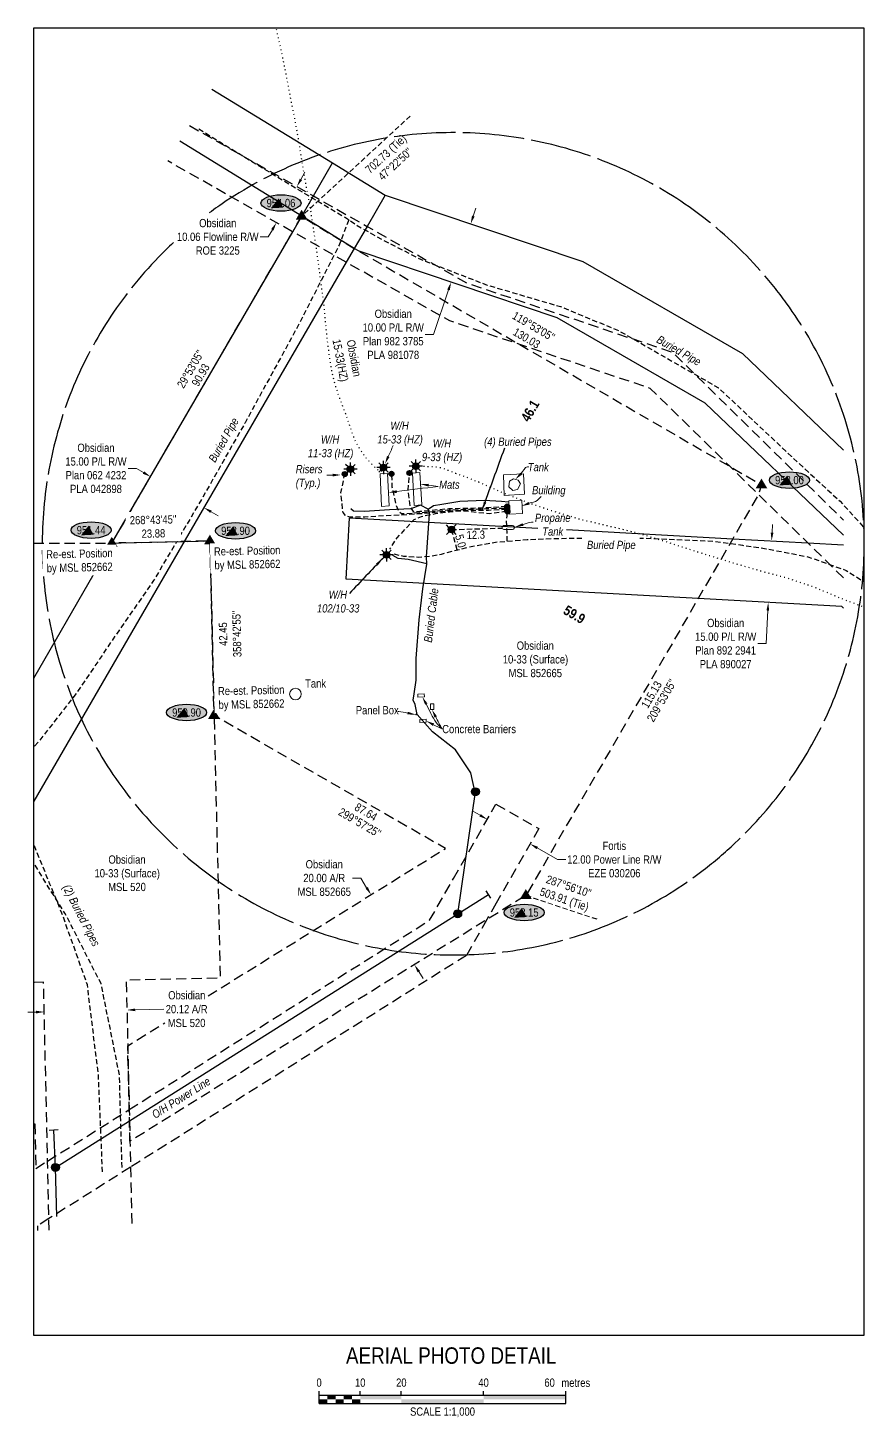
# Model space of a CAD drawing. Extents: x 605913 to 608337, y 5892047 to 5896223.
# Drawn here: x 607320 to 608337, y 5892054 to 5893743 of the extents above; entities that cross this region are included whole.
import ezdxf
from ezdxf.enums import TextEntityAlignment as Align

# ---------------------------------------------------------------- set-up
doc = ezdxf.new("R2010")
doc.units = 0
doc.header["$LTSCALE"] = 5
doc.header["$PDSIZE"] = 5
for name, pattern in [('foc-ACCESSROAD', [3.75, 2.5, -1.25]), ('foc-BUFFER', [16.75, 15, -1.75]), ('foc-DOT', [1, 0.2, -0.8]), ('foc-FLOWLINE', [3.75, 2.5, -1.25]), ('foc-TIELINE', [1.875, 1.25, -0.625]), ('POWERLINE5', [7.8, 2.4, -0.6, 0.6, -0.6, 0.6, -0.6, 2.4]), ('UG_PIPE', [1.875, 1.25, -0.625])]:
    doc.linetypes.add(name, pattern=pattern)
doc.layers.get('Defpoints').update_dxf_attribs({"color": 9})
for name, color, linetype in [('ABADATA-DRILL', 8, 'foc-DOT'), ('ABADATA-DRILL-T', 8, 'Continuous'), ('AS-CABLE', 224, 'foc-CABLE'), ('AS-PHOTO', 7, 'Continuous'), ('AS-PIPE-UG', 44, 'UG_PIPE'), ('AS-PIPE-UG-T', 44, 'Continuous'), ('AS-POWER', 104, 'foc-POWER'), ('AS-POWER-EXISTING', 72, 'POWERLINE5'), ('AS-SYMBOL', 7, 'Continuous'), ('AUX-BUFFER', 7, 'foc-BUFFER'), ('C-AR', 13, 'foc-ACCESSROAD'), ('C-RW', 13, 'Continuous'), ('C-WS', 13, 'foc-ACCESSROAD'), ('C-WS-S', 13, 'Continuous'), ('F-EZE', 190, 'foc-FLOWLINE'), ('L-BD', 7, 'Continuous'), ('L-MON', 1, 'Continuous'), ('L-TIE', 7, 'foc-TIELINE'), ('P-ELEVATION', 7, 'Continuous'), ('T-TIE', 201, 'foc-TIELINE')]:
    doc.layers.add(name, color=color, linetype=linetype)
for name, color, linetype, lineweight in [('AS-GENERAL', 48, 'Continuous', 18), ('C-AR-T', 13, 'Continuous', 9), ('C-RW-T', 13, 'Continuous', 9), ('F-EZE-T', 190, 'Continuous', 9), ('T-TEXT', 48, 'Continuous', 18)]:
    doc.layers.add(name, color=color, linetype=linetype, lineweight=lineweight)
doc.styles.add('80', font='ARIALN.TTF', dxfattribs={"height": 10})
doc.styles.add('80CG', font='ARIALN.TTF', dxfattribs={"height": 10})
doc.styles.add('80L', font='ARIALN.TTF', dxfattribs={"height": 10})
doc.styles.add('80LS', font='ARIALNI.TTF', dxfattribs={"height": 10})
doc.styles.add('BOLD', font='ARIALNB.TTF')
doc.styles.add('foc-LtypeFont', font='ARIALN.TTF', dxfattribs={"height": 7.35})
doc.linetypes.add('foc-CABLE', pattern='A,2,-1,["C",foc-LtypeFont,S=0.2,R=0,X=-0.625,Y=-0.75],-1.24,8', length=12.24)
doc.linetypes.add('foc-POWER', pattern='A,6,-1,["P",foc-LtypeFont,S=0.2,R=0,X=-0.625,Y=-0.75],-1.24,4', length=12.24)
doc.dimstyles.new('Compass 5 000', dxfattribs={"dimscale": 5, "dimtxt": 9, "dimasz": 2, "dimexe": 0.2, "dimexo": 0.0625, "dimgap": 0.5, "dimtad": 0, "dimtih": 1, "dimtoh": 1, "dimzin": 0, "dimdsep": 46, "dimtxsty": '80CG', "dimcen": 0.1, "dimse1": 1, "dimse2": 1, "dimclrd": 256, "dimclrt": 256, "dimaunit": 1, "dimadec": 4, "dimazin": 0, "dimtfac": 0.06, "dimtofl": 0, "dimtmove": 0, "dimatfit": 1, "dimfxl": 0.2, "dimtolj": 1, "dimtzin": 0, "dimlwd": -1, "dimarcsym": 0})
picture_1 = doc.add_image_def('image1.jpg', size_in_pixel=(9170, 8605))

# ---------------------------------------------------------------- blocks, each defined once
blk = doc.blocks.new('*U36')
at = {"color": 0}
for p, q in [((-150, 0), (-150, 15)), ((-150, 10), (150.2, 10)), ((-150, 0), (150.2, 0)), ((-100, 10), (-100, 15)), ((-50, 10), (-50, 15)), ((50, 10), (50, 15)), ((150.2, 0), (150.2, 15))]:
    blk.add_line(p, q, dxfattribs=at)
for points in [[(-150, 5), (-140, 5), (-150, 0), (-140, 0)], [(-140, 10), (-130, 10), (-140, 5), (-130, 5)], [(-130, 5), (-120, 5), (-130, 0), (-120, 0)], [(-120, 10), (-110, 10), (-120, 5), (-110, 5)], [(-110, 5), (-100, 5), (-110, 0), (-100, 0)], [(-100, 10), (-50, 10), (-100, 5), (-50, 5)], [(-50, 5), (50, 5), (-50, 0), (50, 0)], [(50, 10), (150.2, 10), (50, 5), (150.2, 5)]]:
    blk.add_solid(points, dxfattribs=at)
at = {"color": 0, "style": '80'}
blk.add_text('metres', height=10, dxfattribs=at).set_placement((162.2, 20), align=Align.CENTER)
at = {"color": 0, "char_height": 10, "style": '80'}
for s, insert, attachment_point in [('0', (-150, 30.2), 2), ('10', (-100, 30.2), 2), ('20', (-50, 30.2), 2), ('40', (50, 30.2), 2), ('60', (136.7, 30.2), 3), ('SCALE 1:1,000', (0.1, -5), 2)]:
    blk.add_mtext(s, dxfattribs=dict(at, insert=insert, attachment_point=attachment_point))
blk = doc.blocks.new('*D84')
at = {"layer": 'C-AR-T', "color": 255, "transparency": 16777216}
for p, q in [((607652.1, 5893558.7), (607657, 5893567.4)), ((607617.4, 5893497.6), (607612.5, 5893488.9)), ((607612.5, 5893488.9), (607602.5, 5893488.9))]:
    blk.add_line(p, q, dxfattribs=at)
for points in [[(607650.7, 5893559.5), (607653.6, 5893557.9), (607647.2, 5893550)], [(607616, 5893498.4), (607618.9, 5893496.7), (607622.3, 5893506.2)]]:
    blk.add_solid(points, dxfattribs=at)
at = {"layer": 'Defpoints', "color": 0, "transparency": 16777216}
for p in [(607605.6, 5893573.6), (607580.8, 5893529.8), (607622.3, 5893506.2)]:
    blk.add_point(p, dxfattribs=at)
at = {"layer": 'C-AR-T', "color": 255, "transparency": 16777216, "insert": (607551, 5893488.9), "char_height": 10, "attachment_point": 5, "style": '80CG'}
blk.add_mtext('\\A1;Obsidian\\P10.06 Flowline R/W\\PROE 3225', dxfattribs=at)
blk = doc.blocks.new('*D85')
at = {"layer": 'C-RW-T', "color": 255, "transparency": 16777216}
for p, q in [((607452, 5893207.4), (607442, 5893207.4)), ((607460.7, 5893202.3), (607452, 5893207.4)), ((607542.8, 5893154.7), (607551.5, 5893149.6))]:
    blk.add_line(p, q, dxfattribs=at)
for points in [[(607461.5, 5893203.8), (607459.8, 5893200.9), (607469.3, 5893197.3)], [(607543.7, 5893156.1), (607542, 5893153.2), (607534.2, 5893159.7)]]:
    blk.add_solid(points, dxfattribs=at)
at = {"layer": 'Defpoints', "color": 0, "transparency": 16777216}
for p in [(607464.4, 5893188.8), (607469.3, 5893197.3), (607529.2, 5893151.1)]:
    blk.add_point(p, dxfattribs=at)
at = {"layer": 'C-RW-T', "color": 255, "transparency": 16777216, "insert": (607402.9, 5893207.4), "char_height": 10, "attachment_point": 5, "style": '80CG'}
blk.add_mtext('\\A1;Obsidian\\P15.00 P/L R/W\\PPlan 062 4232\\PPLA 042898', dxfattribs=at)
blk = doc.blocks.new('*D86')
at = {"layer": 'C-RW-T', "color": 255, "transparency": 16777216}
for p, q in [((607861.8, 5893514.2), (607865, 5893523.7)), ((607831.6, 5893424.4), (607813.4, 5893370.3)), ((607813.4, 5893370.3), (607803.4, 5893370.3))]:
    blk.add_line(p, q, dxfattribs=at)
for points in [[(607860.2, 5893514.7), (607863.4, 5893513.7), (607858.6, 5893504.7)], [(607830.1, 5893424.9), (607833.2, 5893423.9), (607834.8, 5893433.9)]]:
    blk.add_solid(points, dxfattribs=at)
at = {"layer": 'Defpoints', "color": 0, "transparency": 16777216}
for p in [(607858.6, 5893504.7), (607894.7, 5893492.6), (607870.9, 5893421.8)]:
    blk.add_point(p, dxfattribs=at)
at = {"layer": 'C-RW-T', "color": 255, "transparency": 16777216, "insert": (607764.4, 5893370.3), "char_height": 10, "attachment_point": 5, "style": '80CG'}
blk.add_mtext('\\A1;Obsidian\\P10.00 P/L R/W\\PPlan 982 3785\\PPLA 981078', dxfattribs=at)
blk = doc.blocks.new('*D87')
at = {"layer": 'C-RW-T', "color": 255, "transparency": 16777216}
for p, q in [((608225.1, 5893129.3), (608225.7, 5893139.3)), ((608220, 5893034.6), (608217.8, 5892994.4)), ((608217.8, 5892994.4), (608207.8, 5892994.4))]:
    blk.add_line(p, q, dxfattribs=at)
for points in [[(608223.5, 5893129.4), (608226.8, 5893129.2), (608224.6, 5893119.3)], [(608218.3, 5893034.7), (608221.6, 5893034.5), (608220.5, 5893044.6)]]:
    blk.add_solid(points, dxfattribs=at)
at = {"layer": 'Defpoints', "color": 0, "transparency": 16777216}
for p in [(608210, 5893120.1), (608205.9, 5893045.4), (608220.5, 5893044.6)]:
    blk.add_point(p, dxfattribs=at)
at = {"layer": 'C-RW-T', "color": 255, "transparency": 16777216, "insert": (608168.7, 5892994.4), "char_height": 10, "attachment_point": 5, "style": '80CG'}
blk.add_mtext('\\A1;Obsidian\\P15.00 P/L R/W\\PPlan 892 2941\\PPLA 890027', dxfattribs=at)
blk = doc.blocks.new('*D88')
at = {"layer": 'Defpoints', "color": 0, "transparency": 16777216}
for p in [(607878.8, 5892780.7), (607865.4, 5892757.4), (607917.5, 5892727.6)]:
    blk.add_point(p, dxfattribs=at)
at = {"layer": 'F-EZE-T', "color": 255, "transparency": 16777216}
for p, q in [((607870.1, 5892785.7), (607861.4, 5892790.6)), ((607939.6, 5892746), (607964.2, 5892731.9)), ((607964.2, 5892731.9), (607974.2, 5892731.9))]:
    blk.add_line(p, q, dxfattribs=at)
for points in [[(607870.9, 5892787.1), (607869.2, 5892784.2), (607878.8, 5892780.7)], [(607940.4, 5892747.4), (607938.7, 5892744.5), (607930.9, 5892750.9)]]:
    blk.add_solid(points, dxfattribs=at)
at = {"layer": 'F-EZE-T', "color": 255, "transparency": 16777216, "insert": (608033.3, 5892731.9), "char_height": 10, "attachment_point": 5, "style": '80CG'}
blk.add_mtext('\\A1;Fortis\\P12.00 Power Line R/W\\PEZE 030206', dxfattribs=at)
blk = doc.blocks.new('RISER')
h = blk.add_hatch(color=255)
h.dxf.hatch_style = 1
edge = h.paths.add_edge_path()
edge.add_arc((0, 0), 0.7, 0, 360)
blk.add_hatch(color=48).paths.add_polyline_path([(0.58, -0.15), (-0.58, -0.15, 0.774597)])
at = {"color": 48}
blk.add_line((-0.58, -0.15), (0.58, -0.15), dxfattribs=at)
blk.add_circle((0, 0), 0.6, dxfattribs=at)
blk = doc.blocks.new('*U66')
at = {"color": 72}
blk.add_line((1.1, 0.05), (-1.1, -0.05), dxfattribs=at)
at = {"layer": 'AS-SYMBOL', "color": 72, "flags": 128}
blk.add_lwpolyline([(0.42, -9.04), (0, 0)], dxfattribs=at)
blk = doc.blocks.new('*U65')
at = {"color": 72}
blk.add_line((0.58, -0.93), (-0.58, 0.93), dxfattribs=at)
at = {"layer": 'AS-SYMBOL', "color": 72, "flags": 128}
blk.add_lwpolyline([(-7.47, -4.67), (0, 0)], dxfattribs=at)
blk = doc.blocks.new('POWERPOLE')
h = blk.add_hatch(color=255)
edge = h.paths.add_edge_path()
edge.add_arc((0, 0), 0.96, 0, 360)
at = {"linetype": 'Continuous'}
for p, q in [((0.68, -0.68), (-0.68, 0.68)), ((-0.68, -0.68), (0.68, 0.68))]:
    blk.add_line(p, q, dxfattribs=at)
blk.add_circle((0, 0), 0.96, dxfattribs=at)
blk = doc.blocks.new('GAS')
h = blk.add_hatch(color=255)
h.dxf.hatch_style = 1
edge = h.paths.add_edge_path()
edge.add_arc((0, 0), 0.9, 0, 360)
for p, q in [((-0.81, 0), (-1.62, 0)), ((-0.57, 0.57), (-1.14, 1.14)), ((0, 0.81), (0, 1.62)), ((0.57, 0.57), (1.14, 1.14)), ((1.62, 0), (0.81, 0)), ((-0.57, -0.57), (-1.14, -1.14)), ((0, -0.81), (0, -1.62)), ((1.14, -1.14), (0.57, -0.57))]:
    blk.add_line(p, q)
blk.add_circle((0, 0), 0.8)
blk = doc.blocks.new('TRIA')
blk.add_hatch(color=255).paths.add_polyline_path([(-0.04, 1.52), (-1.47, -0.87), (1.39, -0.87)])
blk = doc.blocks.new('TRIAA')
blk.add_blockref('TRIA', (0, 0))
blk = doc.blocks.new('TRIB')
at = {"color": 1}
blk.add_lwpolyline([(-1.12, -0.67), (-0.04, 1.13), (1.04, -0.67)], close=True, dxfattribs=at)
blk = doc.blocks.new('TRIBB')
blk.add_blockref('TRIB', (0, 0))
blk = doc.blocks.new('TRICC')
for name in ['TRIAA', 'TRIBB']:
    blk.add_blockref(name, (0, 0))
blk = doc.blocks.new('plspike')
blk.add_blockref('TRICC', (0, 0))
blk = doc.blocks.new('STRIA')
blk.add_hatch(color=255).paths.add_polyline_path([(-0.04, 1.52), (-1.47, -0.87), (1.39, -0.87)])
blk = doc.blocks.new('STRIAA')
blk.add_blockref('STRIA', (0, 0))
blk = doc.blocks.new('STRIB')
at = {"color": 1}
blk.add_solid([(-1.12, -0.67), (-0.04, 1.13), (1.04, -0.67)], dxfattribs=at)
blk = doc.blocks.new('STRIBB')
blk.add_blockref('STRIB', (0, 0))
blk = doc.blocks.new('STRICC')
for name in ['STRIAA', 'STRIBB']:
    blk.add_blockref(name, (0, 0))
blk = doc.blocks.new('fdspike')
blk.add_blockref('STRICC', (0, 0))
blk = doc.blocks.new('we')
at = {"layer": 'P-ELEVATION'}
h = blk.add_hatch(color=111, dxfattribs=at)
h.dxf.hatch_style = 1
edge = h.paths.add_edge_path()
edge.add_ellipse((0, 0), major_axis=(-24.4, 0), ratio=0.410256, start_angle=0, end_angle=360)
at = {"layer": 'P-ELEVATION', "color": 7, "flags": 128}
blk.add_lwpolyline([(0, 0, 12.5, 0, 0), (-12.4, -6.4, 0, 0, 0)], format="xyseb", dxfattribs=at)
at = {"layer": 'P-ELEVATION', "color": 7}
blk.add_ellipse((0, 0), major_axis=(-24.4, 0), ratio=0.410256, dxfattribs=at)
at = {"layer": 'P-ELEVATION', "style": '80'}
blk.add_attdef('ELEVATION', text='', height=10, dxfattribs=at).set_placement((0, 0), align=Align.MIDDLE_CENTER)
blk = doc.blocks.new('*D90')
at = {"layer": 'C-AR-T', "color": 255, "transparency": 16777216}
for p, q in [((607724.9, 5892709.4), (607714.9, 5892709.4)), ((607732.1, 5892697.6), (607724.9, 5892709.4)), ((607795.5, 5892595.6), (607800.7, 5892587.2))]:
    blk.add_line(p, q, dxfattribs=at)
for points in [[(607733.6, 5892698.5), (607730.7, 5892696.8), (607737.4, 5892689.1)], [(607796.9, 5892596.5), (607794, 5892594.8), (607790.2, 5892604.1)]]:
    blk.add_solid(points, dxfattribs=at)
at = {"layer": 'Defpoints', "color": 0, "transparency": 16777216}
for p in [(607737.4, 5892689.1), (607742.8, 5892692.5), (607795.6, 5892607.5)]:
    blk.add_point(p, dxfattribs=at)
at = {"layer": 'C-AR-T', "color": 255, "transparency": 16777216, "insert": (607680.5, 5892709.4), "char_height": 10, "attachment_point": 5, "style": '80CG'}
blk.add_mtext('\\A1;Obsidian\\P20.00 A/R\\PMSL 852665', dxfattribs=at)
blk = doc.blocks.new('WC')
at = {"layer": 'L-MON'}
h = blk.add_hatch(color=255, dxfattribs=at)
h.dxf.hatch_style = 1
edge = h.paths.add_edge_path()
edge.add_arc((0, 0), 0.9, 0, 360)
at = {"layer": 'L-MON', "color": 240, "flags": 128}
for points in [[(-0.62, 0.5), (-1.23, 1.12)], [(0.52, 0.61), (1.13, 1.21)], [(-1.18, -1.18), (-0.56, -0.57)], [(1.16, -1.18), (0.56, -0.57)]]:
    blk.add_lwpolyline(points, dxfattribs=at)
at = {"layer": 'L-MON', "color": 240}
for radius in [0.8, 0.373]:
    blk.add_circle((0, 0), radius, dxfattribs=at)

msp = doc.modelspace()

# ---------------------------------------------------------------- linework, layer by layer
at = {"layer": 'ABADATA-DRILL', "color": 255, "flags": 128}
for points in [[(607753.345, 5893208.201), (607753.345, 5893208.201), (607752.824, 5893206.889), (607752.449, 5893205.78), (607752.113, 5893205.122), (607751.87, 5893204.817), (607750.933, 5893204.196), (607749.539, 5893203.914), (607747.729, 5893204.374), (607745.647, 5893205.778), (607743.198, 5893207.924), (607740.289, 5893210.559), (607737.016, 5893213.787), (607733.527, 5893217.71), (607729.72, 5893222.476), (607725.743, 5893228.088), (607721.696, 5893234.599), (607717.982, 5893241.868), (607714.91, 5893249.551), (607712.336, 5893257.296), (607709.657, 5893265.288), (607706.568, 5893273.671), (607703.269, 5893282.549), (607699.655, 5893292.071), (607696.08, 5893302.093), (607692.893, 5893312.625), (607690.193, 5893323.767), (607688.187, 5893335.225), (607686.474, 5893346.939), (607684.898, 5893359.257), (607683.41, 5893372.127), (607682.213, 5893385.354), (607680.959, 5893398.929), (607679.407, 5893412.448), (607677.603, 5893426.011), (607673.882, 5893453.735), (607671.962, 5893467.995), (607669.942, 5893482.303), (607665.702, 5893510.816), (607663.661, 5893523.823), (607658.766, 5893550.371), (607653.898, 5893577.918), (607649.521, 5893605.878), (607644.671, 5893632.676), (607639.378, 5893659.114), (607634.498, 5893684.961), (607629.434, 5893710.154), (607623.82, 5893735.285), (607622.084, 5893743.029)], [(607791.321, 5893209.852), (607791.321, 5893209.852), (607792.264, 5893210.173), (607793.011, 5893210.34), (607793.66, 5893210.355), (607794.11, 5893210.365), (607795.96, 5893210.406), (607798.511, 5893210.363), (607802.118, 5893210.094), (607806.627, 5893209.744), (607811.682, 5893209.607), (607817.088, 5893209.379), (607822.612, 5893208.352), (607828.308, 5893206.379), (607834.315, 5893203.913), (607840.168, 5893201.593), (607846.119, 5893199.375), (607852.974, 5893196.978), (607868.215, 5893190.868), (607893.927, 5893179.44), (607923.952, 5893167.509), (607958.123, 5893155.771), (607993.418, 5893145.208), (608025.645, 5893137.677), (608058.63, 5893129.763), (608094.784, 5893118.819), (608132.062, 5893106.8), (608169.635, 5893095.038), (608207.293, 5893083.927), (608242.26, 5893074.608), (608275.161, 5893063.741), (608309.545, 5893049.207), (608336.735, 5893039.03)]]:
    msp.add_lwpolyline(points, dxfattribs=at)
at = {"layer": 'AS-CABLE', "flags": 128}
for points in [[(607791.176, 5892920.537), (607788.711, 5892925.697), (607789.691, 5892933.447), (607792.436, 5892949.812), (607792.336, 5892976.337), (607795.896, 5893023.152), (607800.576, 5893061.167), (607805.191, 5893091.127), (607804.881, 5893099.867), (607808.386, 5893152.352), (607806.966, 5893157.717), (607797.741, 5893162.592), (607785.946, 5893158.292), (607759.926, 5893156.877), (607729.521, 5893155.092), (607716.116, 5893155.402), (607712.736, 5893158.142)], [(607807.096, 5893157.852), (607813.296, 5893162.167), (607823.531, 5893164.017), (607845.546, 5893167.517), (607875.171, 5893168.837), (607895.891, 5893167.507), (607904.446, 5893166.862)], [(607805.236, 5893091.372), (607782.466, 5893096.647), (607770.291, 5893097.672), (607763.911, 5893101.507)], [(607793.476, 5892908.377), (607791.176, 5892920.537)], [(607863.676, 5892815.167), (607858.681, 5892837.442), (607840.256, 5892865.452), (607812.326, 5892887.127), (607793.476, 5892908.377)]]:
    msp.add_lwpolyline(points, dxfattribs=at)
at = {"layer": 'AS-GENERAL', "color": 255, "flags": 128}
for points in [[(607759.516, 5893161.692), (607750.301, 5893161.252), (607748.491, 5893200.827), (607757.511, 5893201.362)], [(607787.881, 5893201.742), (607796.796, 5893202.362), (607799.056, 5893162.972), (607789.936, 5893162.367)], [(607898.403, 5893199.626), (607922.947, 5893200.595), (607924.213, 5893176.002), (607899.427, 5893174.474)], [(607905.896, 5893192.037), (607904.906, 5893185.177), (607909.936, 5893180.667), (607915.736, 5893181.597), (607919.001, 5893188.817), (607916.376, 5893193.287), (607910.551, 5893194.822)], [(607905.036, 5893167.967), (607905.886, 5893151.707), (607921.566, 5893152.507), (607920.701, 5893168.937)]]:
    msp.add_lwpolyline(points, close=True, dxfattribs=at)
msp.add_lwpolyline([(607909.495, 5893138.044, -1.01432904), (607909.478, 5893133.252), (607898.937, 5893133.171, -0.95907293), (607899.245, 5893137.95)], format="xyb", close=True, dxfattribs=at)
at = {"layer": 'AS-GENERAL', "color": 255}
for points in [[(607794.292, 5892932.835), (607802.027, 5892933.372), (607802.321, 5892929.843), (607794.456, 5892929.175)], [(607809.556, 5892921.325), (607813.713, 5892921.325), (607813.713, 5892914.242), (607809.556, 5892914.242)], [(607791.775, 5892908.547), (607792.608, 5892908.547), (607792.608, 5892907.906), (607791.775, 5892907.906)], [(607796.912, 5892902.049), (607804.329, 5892902.435), (607804.629, 5892898.878), (607796.967, 5892898.479)]]:
    msp.add_lwpolyline(points, close=True, dxfattribs=at)
msp.add_circle((607645.483, 5892933.139), 7.035, dxfattribs=at)
for points, start_tangent, end_tangent in [([(607919.899, 5893201.072), (607927.862, 5893209.163), (607929.11, 5893209.039)], (0.70143277, 0.71273562), (0.99504232, -0.0994524)), ([(607922.259, 5893139.134), (607932.368, 5893142.117), (607934.431, 5893142.117)], (0.95911588, 0.28301365), (1, 0)), ([(607804.579, 5892920.841), (607816.787, 5892898.297), (607823.769, 5892890.603)], (0.47618192, -0.87934679), (0.67201559, -0.740537)), ([(607781.935, 5892909.9), (607771.101, 5892911.836), (607770.143, 5892911.836)], (-0.98442012, 0.17583236), (-1, 0)), ([(607816.046, 5892905.383), (607823.769, 5892890.603)], (0.46315042, -0.88627969), (0.46315042, -0.88627969)), ([(607813.426, 5892895.834), (607823.769, 5892890.603)], (0.89238342, -0.45127799), (0.89238342, -0.45127799))]:
    msp.add_spline(points, degree=3, dxfattribs=dict(at, start_tangent=start_tangent, end_tangent=end_tangent))
for points in [[(607921.086, 5893199.903), (607912.887, 5893193.947), (607918.711, 5893202.24)], [(607922.73, 5893137.536), (607912.671, 5893136.305), (607921.787, 5893140.732)], [(607803.114, 5892920.047), (607799.819, 5892929.63), (607806.044, 5892921.634)], [(607782.228, 5892911.54), (607791.775, 5892908.143), (607781.642, 5892908.26)], [(607814.569, 5892904.611), (607811.416, 5892914.242), (607817.522, 5892906.154)], [(607812.674, 5892894.347), (607804.505, 5892900.345), (607814.177, 5892897.321)]]:
    msp.add_solid(points, dxfattribs=at)
at = {"layer": 'AS-PIPE-UG', "flags": 128}
for points in [[(607528.15, 5893620.095), (607554.156, 5893603.947), (607631.086, 5893556.962), (607706.366, 5893512.297), (607710.276, 5893509.627), (607720.406, 5893502.732), (607750.336, 5893485.927), (607797.611, 5893461.587), (607878.616, 5893430.262), (607968.036, 5893404.057), (608039.016, 5893374.682), (608159.991, 5893305.422), (608248.696, 5893221.867), (608307.891, 5893167.367), (608336.735, 5893135.878)], [(607710.301, 5893509.432), (607698.561, 5893478.742), (607647.176, 5893377.952), (607584.146, 5893262.782), (607532.476, 5893171.827), (607472.976, 5893071.017), (607423.686, 5893000.037), (607379.906, 5892935.212), (607332.886, 5892874.737), (607327.145, 5892868.687)], [(607902.426, 5893157.342), (607880.091, 5893156.247), (607850.666, 5893156.242), (607832.881, 5893155.517), (607797.021, 5893151.977), (607729.736, 5893148.277), (607712.121, 5893148.242), (607706.941, 5893149.232), (607703.401, 5893153.672), (607700.826, 5893177.812), (607705.306, 5893199.772)], [(607762.291, 5893199.172), (607762.816, 5893185.057), (607767.421, 5893164.382), (607770.601, 5893155.417), (607774.631, 5893152.372), (607796.776, 5893153.597), (607832.296, 5893156.962), (607851.011, 5893157.477), (607879.256, 5893158.462), (607901.901, 5893159.297)], [(607902.036, 5893161.072), (607878.456, 5893159.377), (607850.461, 5893158.552), (607832.221, 5893158.132), (607796.931, 5893154.952), (607789.526, 5893154.237), (607785.111, 5893161.327), (607782.451, 5893181.287), (607784.111, 5893200.682)], [(607902.576, 5893155.287), (607881.246, 5893152.072), (607851.081, 5893155.517), (607832.901, 5893154.342), (607815.446, 5893152.062), (607798.286, 5893148.622), (607789.351, 5893144.862), (607780.906, 5893135.737), (607768.796, 5893123.187), (607759.906, 5893109.197)], [(607902.931, 5893118.847), (607902.971, 5893123.272), (607902.956, 5893129.307), (607902.136, 5893144.837), (607903.391, 5893153.157), (607903.391, 5893153.157)], [(607765.111, 5893103.432), (607776.781, 5893100.752), (607795.556, 5893099.677), (607810.211, 5893100.637), (607823.316, 5893103.317), (607855.171, 5893111.627), (607890.731, 5893118.072), (607902.786, 5893118.872), (607927.266, 5893120.957), (607960.511, 5893122.282), (608013.236, 5893122.767), (608069.611, 5893122.732), (608153.956, 5893118.822), (608188.996, 5893114.067), (608218.076, 5893109.767), (608268.591, 5893100.037), (608315.381, 5893083.407), (608336.735, 5893069.72)], [(607410.881, 5892352.097), (607405.941, 5892469.332), (607405.941, 5892469.332), (607392.436, 5892579.707), (607392.436, 5892579.707), (607361.421, 5892666.767), (607346.921, 5892702.042), (607327.145, 5892750.541)], [(607434.591, 5892357.562), (607431.471, 5892469.997), (607409.216, 5892580.802), (607365.166, 5892666.662), (607343.226, 5892701.357), (607327.145, 5892728.168)]]:
    msp.add_lwpolyline(points, dxfattribs=at)
at = {"layer": 'AS-POWER', "flags": 128}
msp.add_lwpolyline([(607355.2, 5892298.081), (607353.586, 5892357.692), (607842.826, 5892666.027), (607864.346, 5892814.372)], dxfattribs=at)
at = {"layer": 'C-AR', "color": 255, "flags": 128}
for points in [[(607516.529, 5893624.13), (607667.383, 5893538.557), (607732.619, 5893501.556), (607853.762, 5893432.841), (608103.993, 5893348.605), (608312.136, 5893144.53)], [(608312.136, 5893074.278), (608268.627, 5893116.896), (608208.684, 5893175.617), (608174.009, 5893209.573), (608077.014, 5893304.593), (607918.243, 5893358.032), (607833.131, 5893386.68), (607707.35, 5893458.026), (607642.119, 5893495.026), (607490.275, 5893581.162)]]:
    msp.add_lwpolyline(points, dxfattribs=at)
at = {"layer": 'C-AR-T', "color": 255}
for p, q in [((607450.561, 5892549.187), (607485.527, 5892549.986)), ((607329.951, 5892546.429), (607319.958, 5892546.201))]:
    msp.add_line(p, q, dxfattribs=at)
for points in [[(607329.913, 5892548.095), (607329.989, 5892544.764), (607339.944, 5892546.658)], [(607450.522, 5892550.852), (607450.599, 5892547.521), (607440.567, 5892548.958)]]:
    msp.add_solid(points, dxfattribs=at)
at = {"layer": 'C-RW', "color": 255}
for points in [[(607543.704, 5893668.605), (607690.724, 5893578.773), (607754.735, 5893539.662), (607994.893, 5893458.912), (608189.134, 5893347.217), (608312.136, 5893229.733)], [(608312.136, 5893126.128), (608143.854, 5893286.866), (607963.95, 5893390.556), (607722.85, 5893471.425), (607717.085, 5893474.794), (607653.073, 5893513.907), (607504.983, 5893605.234)], [(607417.643, 5893108.493), (607422.316, 5893116.557), (607642.119, 5893495.026), (607653.073, 5893513.907), (607667.383, 5893538.557), (607690.724, 5893578.773), (607754.735, 5893539.662), (607732.619, 5893501.556), (607717.085, 5893474.794), (607707.35, 5893458.026), (607511.497, 5893120.572), (607327.145, 5892802.958)], [(608312.136, 5893037.523), (608310.107, 5893039.675), (608135.316, 5893049.214), (607707.044, 5893072.589), (607711.144, 5893147.315), (607940.45, 5893134.805)], [(607974.975, 5893132.921), (608177.489, 5893121.873), (608268.627, 5893116.896), (608312.136, 5893114.525)], [(607327.145, 5892952.349), (607400.851, 5893079.521)]]:
    msp.add_lwpolyline(points, dxfattribs=at)
at = {"layer": 'C-WS', "color": 255, "flags": 128}
for points in [[(607539.21, 5892566.102), (607827.856, 5892745.296), (607546.551, 5892907.087), (607541.611, 5893119.242), (607422.316, 5893116.557), (607642.119, 5893495.026), (607653.073, 5893513.907), (607717.085, 5893474.794), (607722.85, 5893471.425), (607918.243, 5893358.032), (608174.009, 5893209.573), (608212.436, 5893187.412), (608208.684, 5893175.617), (608177.489, 5893121.873), (608135.316, 5893049.214), (607925.891, 5892688.392), (607878.259, 5892658.822), (607444.218, 5892389.363), (607443.338, 5892427.882), (607441.564, 5892505.482), (607486.75, 5892533.534)], [(607327.145, 5893116.359), (607422.316, 5893116.557), (607541.611, 5893119.242), (607546.551, 5892907.087), (607554.06, 5892587.728), (607439.742, 5892585.11), (607441.562, 5892505.482), (607443.338, 5892427.882), (607444.216, 5892389.363), (607444.935, 5892357.943), (607446.636, 5892283.53)], [(607346.014, 5892281.229), (607345.69, 5892295.411), (607344.091, 5892365.354), (607339.12, 5892582.816), (607327.145, 5892582.542)]]:
    msp.add_lwpolyline(points, dxfattribs=at)
at = {"layer": 'F-EZE', "color": 255}
msp.add_lwpolyline([(607327.145, 5892410.424), (607328.466, 5892410.458), (607329.862, 5892356.393), (607344.091, 5892365.354), (607443.338, 5892427.882), (607808.678, 5892658.053), (607837.594, 5892708.664), (607889.357, 5892799.271), (607941.485, 5892769.49), (607889.72, 5892678.882), (607878.259, 5892658.822), (607853.368, 5892615.257), (607444.937, 5892357.943), (607345.69, 5892295.411), (607331.665, 5892286.579), (607331.812, 5892280.904)], dxfattribs=at)
at = {"layer": 'L-TIE', "color": 255}
for p, q in [((607784.978, 5893635.742), (607653.228, 5893514.174)), ((607925.891, 5892688.392), (608014.001, 5892658.935))]:
    msp.add_line(p, q, dxfattribs=at)
at = {"layer": 'T-TEXT', "color": 255}
for points, start_tangent, end_tangent in [([(607690.766, 5893199.256), (607679.994, 5893199.067)], (-0.99984632, -0.01753124), (-0.99984632, -0.01753124)), ([(607768.611, 5893179.235), (607818.877, 5893185.541)], (0.99222226, 0.12447888), (0.99222226, 0.12447888)), ([(607807.521, 5893186.99), (607818.877, 5893185.541)], (0.99194777, -0.12664761), (0.99194777, -0.12664761)), ([(607929.676, 5893164.967), (607939.588, 5893168.563), (607944.234, 5893173.328)], (0.94002839, 0.34109623), (0.69805854, 0.71604069))]:
    msp.add_spline(points, degree=3, dxfattribs=dict(at, start_tangent=start_tangent, end_tangent=end_tangent))
for points in [[(607759.954, 5893221.236), (607754.332, 5893212.799), (607756.914, 5893222.603)], [(607690.737, 5893200.922), (607700.761, 5893199.431), (607690.795, 5893197.59)], [(607807.31, 5893185.338), (607797.606, 5893188.256), (607807.732, 5893188.643)], [(607768.818, 5893177.581), (607758.693, 5893177.99), (607768.403, 5893180.888)], [(607930.244, 5893163.4), (607920.279, 5893161.557), (607929.107, 5893166.533)]]:
    msp.add_solid(points, dxfattribs=at)
at = {"layer": 'T-TIE'}
msp.add_line((607835.269, 5893133.03), (607896.913, 5893134.809), dxfattribs=at)
at = {"layer": 'T-TIE', "flags": 128}
msp.add_lwpolyline([(607835.269, 5893133.03), (607841.765, 5893108.129)], dxfattribs=at)

# ---------------------------------------------------------------- block references
at = {"color": 2}
for p, values in [((607627.915, 5893530.003), {'ELEVATION': '954.06'}), ((608246.299, 5893193.138), {'ELEVATION': '958.00'}), ((607396.99, 5893132.366), {'ELEVATION': '951.44'}), ((607572.618, 5893131.568), {'ELEVATION': '952.90'}), ((607513.057, 5892910.662), {'ELEVATION': '950.90'})]:
    msp.add_blockref('we', p, dxfattribs=at).add_auto_attribs(values)
msp.add_blockref('*U36', (607824.248, 5892070.822))
at = {"layer": 'AS-POWER-EXISTING', "color": 255, "xscale": 4.99796935, "yscale": 4.99796935, "zscale": 4.99796935}
for p in [(607864.346, 5892814.372), (607842.826, 5892666.027), (607353.586, 5892357.692)]:
    msp.add_blockref('POWERPOLE', p, dxfattribs=at)
at = {"layer": 'AS-SYMBOL', "color": 255, "xscale": 4.99796935, "yscale": 4.99796935, "zscale": 4.99796935}
for name, p in [('RISER', (607705.506, 5893200.502)), ('RISER', (607762.231, 5893200.832)), ('RISER', (607784.136, 5893201.787)), ('RISER', (607902.896, 5893161.147)), ('RISER', (607902.971, 5893159.092)), ('RISER', (607902.981, 5893157.272)), ('RISER', (607903.286, 5893154.977)), ('*U65', (607880.181, 5892689.392)), ('*U66', (607351.501, 5892402.867))]:
    msp.add_blockref(name, p, dxfattribs=at)
at = {"layer": 'C-WS-S', "color": 255, "xscale": 5, "yscale": 5, "zscale": 5}
for p in [(607712.256, 5893206.582), (607752.611, 5893208.587), (607791.901, 5893209.957)]:
    msp.add_blockref('GAS', p, dxfattribs=at)
at = {"layer": 'C-WS-S', "xscale": 5, "yscale": 5, "zscale": 5}
msp.add_blockref('GAS', (607756.226, 5893102.314), dxfattribs=at)
at = {"layer": 'L-MON', "color": 255, "xscale": 5, "yscale": 5, "zscale": 5}
for name, p in [('fdspike', (607653.228, 5893514.174)), ('fdspike', (608212.436, 5893187.412)), ('plspike', (607422.316, 5893116.557)), ('plspike', (607541.611, 5893119.242)), ('plspike', (607546.551, 5892907.087))]:
    msp.add_blockref(name, p, dxfattribs=at)
at = {"layer": 'L-MON', "xscale": 5, "yscale": 5, "zscale": 5}
msp.add_blockref('WC', (607835.269, 5893133.03), dxfattribs=at)

# ---------------------------------------------------------------- texts
at = {"color": 3, "insert": (607834.907, 5892128.769), "char_height": 20, "width": 376.31553, "attachment_point": 5, "style": '80CG'}
msp.add_mtext('AERIAL PHOTO DETAIL', dxfattribs=at)
at = {"layer": 'ABADATA-DRILL-T', "color": 255, "style": '80L'}
for s, p in [('15-33(HZ)', (607690.461, 5893363.39)), ('Obsidian', (607707.723, 5893362.716))]:
    msp.add_text(s, height=10, rotation=280.690323, dxfattribs=at).set_placement(p)
at = {"layer": 'AS-CABLE', "insert": (607801.026, 5892992.202), "char_height": 9.99594, "attachment_point": 1, "rotation": 82.981671, "style": '80L'}
msp.add_mtext_dynamic_manual_height_columns('\\pi4.3472;{\\fArial Narrow|b0|i1|c0|p34;Buried Cable}', width=74.10438, gutter_width=50, heights=[0], dxfattribs=at)
at = {"layer": 'AS-GENERAL', "color": 255, "attachment_point": 5, "style": '80CG'}
for s, insert, char_height, width in [('\\A1;{\\fArial Narrow|b0|i1|c0|p34;Tank}', (607940.833, 5893208.897), 9.99594, 25.51937), ('\\A1;{\\fArial Narrow|b0|i1|c0|p34;Propane Tank}', (607958.397, 5893138.952), 9.99594, 42.89294), ('\\A1;Tank', (607669.966, 5892945.899), 9.9959, 25.51937), ('\\A1;Panel Box', (607744.979, 5892913.389), 9.99594, 52.22067), ('\\A1;Concrete Barriers', (607868.854, 5892890.443), 9.99594, 89.38156)]:
    msp.add_mtext(s, dxfattribs=dict(at, insert=insert, char_height=char_height, width=width))
at = {"layer": 'AS-PIPE-UG-T', "char_height": 9.99594, "attachment_point": 1, "style": '80L'}
for s, width, insert, rotation in [('{\\fArial Narrow|b0|i1|c0|p34;Buried Pipe}', 59.03588, (608088.65, 5893369.669), 330.208216), ('{\\fArial Narrow|b0|i1|c0|p34;Buried Pipe}', 59.03588, (607539.142, 5893218.742), 60.399824), ('{\\fArial Narrow|b0|i1|c0|p34;(4) Buried Pipes}', 82.20778, (607874.961, 5893244.865), 359.964428), ('{\\fArial Narrow|b0|i1|c0|p34;(2) Buried Pipes}', 82.20778, (607370.867, 5892702.857), 297.159842)]:
    msp.add_mtext_dynamic_manual_height_columns(s, width=width, gutter_width=50, heights=[0], dxfattribs=dict(at, insert=insert, rotation=rotation))
at = {"layer": 'AS-POWER', "insert": (607469.084, 5892424.634), "char_height": 9.99594, "attachment_point": 1, "rotation": 32.220467, "style": '80L'}
msp.add_mtext_dynamic_manual_height_columns('\\pi0.59139;{\\fArial Narrow|b0|i1|c0|p34;O/H Power Line}', width=80.67299, gutter_width=50, heights=[0], dxfattribs=at)
at = {"layer": 'C-AR-T', "color": 255, "style": '80CG'}
for s, p in [('Obsidian', (607490.764, 5892561.908)), ('20.12 A/R', (607487.706, 5892545.074)), ('MSL 520', (607490.191, 5892528.24))]:
    msp.add_text(s, height=9.9959, dxfattribs=at).set_placement(p)
at = {"layer": 'C-AR-T', "color": 255, "char_height": 9.99594, "attachment_point": 1, "style": '80L'}
for s, insert in [('\\pi17.59;Obsidian\\P\\pi0.67969;10-33 (Surface)\\P\\pi7.6925;MSL 852665', (607896.996, 5892996.936)), ('\\pi17.59;Obsidian\\P\\pi0.67969;10-33 (Surface)\\P\\pi17.29;MSL 520', (607400.452, 5892736.905))]:
    msp.add_mtext_dynamic_manual_height_columns(s, width=78.99495, gutter_width=50, heights=[0], dxfattribs=dict(at, insert=insert))
at = {"layer": 'L-BD', "color": 255, "style": '80L'}
for s, height, p in [('119', 9.9959, (607908.123, 5893390.124)), ('130.03', 9.9959, (607909.072, 5893370.23)), ('°', 9.996, (607924.621, 5893380.49)), ("53'05''", 9.9959, (607929.444, 5893377.674))]:
    msp.add_text(s, height=height, rotation=329.7181, dxfattribs=at).set_placement(p)
at = {"layer": 'L-BD', "color": 255}
for s, height, rotation, style, p in [("29°53'05''", 9.9959, 59.8694, '80L', (607517.813, 5893328.153)), ('90.93', 9.9959, 59.8694, '80L', (607530.133, 5893321.002)), ('46.1', 11.9855, 59.867104, 'BOLD', (607930.832, 5893277.405)), ('59.9', 11.9855, 329.868683, 'BOLD', (607984.742, 5893029.781)), ('115.13', 9.9959, 59.8686, '80L', (608078.503, 5892932.411)), ("209°53'05''", 9.99594, 59.8686, '80L', (608090.822, 5892925.26)), ('87.64', 9.9959, 329.8682, '80L', (607731.292, 5892789.784)), ("299°57'25''", 9.99594, 329.8682, '80L', (607723.765, 5892776.816))]:
    msp.add_text(s, height=height, rotation=rotation, dxfattribs=dict(at, style=style)).set_placement(p, align=Align.MIDDLE)
at = {"layer": 'L-BD', "color": 255, "char_height": 9.99594, "attachment_point": 2, "style": '80L'}
for s, insert, width, rotation in [("{\\C256;702.73 (Tie)\\P47°22'50''}", (607752.071, 5893593.365), 64.33034, 42.6982), ("42.45 358°42'55''", (607552.545, 5893005.816), 26.24326, 91.3094)]:
    msp.add_mtext(s, dxfattribs=dict(at, insert=insert, width=width, rotation=rotation))
at = {"layer": 'T-TEXT', "color": 255, "char_height": 9.99594, "attachment_point": 1, "style": '80L'}
for s, width, insert in [('\\pi16.811;{\\fArial Narrow|b0|i1|c0|p34;W/H\\P\\pi0.91002;11-33 (HZ)}', 54.81351, (607659.681, 5893247.602)), ('\\pi13.625;{\\fArial Narrow|b0|i1|c0|p34;W/H\\P\\pi0.44506;9-33 (HZ)}', 48.44243, (607798.866, 5893242.921)), ('{\\fArial Narrow|b0|i1|c0|p34;Mats}', 51.00723, (607820.253, 5893192.677)), ('{\\fArial Narrow|b0|i1|c0|p34;Building}', 40.82988, (607933.204, 5893185.883)), ('\\pi30.51;{\\fArial Narrow|b0|i1|c0|p34;W/H\\P\\pi16.16;102/10-33 }', 82.21124, (607655.457, 5893058.895))]:
    msp.add_mtext_dynamic_manual_height_columns(s, width=width, gutter_width=50, heights=[0], dxfattribs=dict(at, insert=insert))
at = {"layer": 'T-TIE', "char_height": 9.9959, "attachment_point": 1, "style": '80L'}
for s, insert, rotation in [('5.0', (607849.24, 5893128.079), 284.620874), ('12.3', (607853.538, 5893131.365), 1.652491)]:
    msp.add_mtext_dynamic_manual_height_columns(s, width=15.45525, gutter_width=50, heights=[0], dxfattribs=dict(at, insert=insert, rotation=rotation))

# ---------------------------------------------------------------- dimensions: what is measured, and where the dimension line sits
at = {"layer": 'C-AR-T', "color": 255}
dim = msp.add_linear_dim(base=(607622.336, 5893506.248), p1=(607605.6, 5893573.603), p2=(607580.768, 5893529.828), angle=240.435235, text='Obsidian\\P10.06 Flowline R/W\\PROE 3225', dimstyle='Compass 5 000', override={"dimclrd": 255, "dimclrt": 255}, dxfattribs=at)
dim.commit()
dim.dimension.update_dxf_attribs({"geometry": '*D84', "text_midpoint": (607550.974, 5893488.852), "dimtype": 161})
at = {"layer": 'C-AR-T'}
dim = msp.add_linear_dim(base=(607737.412, 5892689.148), p1=(607795.594, 5892607.502), p2=(607742.823, 5892692.507), angle=121.832437, text='Obsidian\\P20.00 A/R\\PMSL 852665', dimstyle='Compass 5 000', override={"dimclrd": 255, "dimclrt": 255}, dxfattribs=at)
dim.commit()
dim.dimension.update_dxf_attribs({"geometry": '*D90', "text_midpoint": (607680.537, 5892709.374), "dimtype": 161})
at = {"layer": 'C-RW-T', "color": 255}
for base, p1, p2, angle, text, picture, middle in [((607858.639, 5893504.726), (607870.858, 5893421.78), (607894.673, 5893492.61), 71.415442, 'Obsidian\\P10.00 P/L R/W\\PPlan 982 3785\\PPLA 981078', '*D86', (607764.363, 5893370.327)), ((608220.506, 5893044.565), (608210.026, 5893120.096), (608205.947, 5893045.359), 266.876254, 'Obsidian\\P15.00 P/L R/W\\PPlan 892 2941\\PPLA 890027', '*D87', (608168.681, 5892994.374))]:
    dim = msp.add_linear_dim(base=base, p1=p1, p2=p2, angle=angle, text=text, dimstyle='Compass 5 000', override={"dimclrd": 255, "dimclrt": 255}, dxfattribs=at)
    dim.commit()
    dim.dimension.update_dxf_attribs({"geometry": picture, "text_midpoint": middle, "dimtype": 161})

# ---------------------------------------------------------------- pictures from other files: only their frames are drawn
at = {"layer": 'AS-PHOTO'}
image = msp.add_image(picture_1, insert=(606723.926, 5892153.457), size_in_units=(1834, 1721), dxfattribs=at)
image.set_boundary_path([(3015.595, 656.638), (8063.544, 8604.5)])

# ---------------------------------------------------------------- leaders
at = {"layer": 'AS-PIPE-UG-T', "path_type": 1}
msp.add_leader([(607872.683, 5893156.887), (607900.098, 5893232.453)], dimstyle='Compass 5 000', override={"dimgap": 0.5, "dimtad": 0}, dxfattribs=at)
at = {"layer": 'T-TEXT', "color": 255, "path_type": 1}
msp.add_leader([(607751.466, 5893097.886), (607711.096, 5893055.396)], dimstyle='Compass 5 000', override={"dimgap": 0.5, "dimtad": 0, "dimclrd": 255}, dxfattribs=at)

# ---------------------------------------------------------------- next in the draw order: texts
at = {"layer": 'AS-PIPE-UG-T', "insert": (608000.027, 5893119.388), "char_height": 9.99594, "attachment_point": 1, "rotation": 359.964428, "style": '80L', "bg_fill": 2}
msp.add_mtext_dynamic_manual_height_columns('{\\fArial Narrow|b0|i1|c0|p34;Buried Pipe}', width=59.03588, gutter_width=50, heights=[0], dxfattribs=at)

# ---------------------------------------------------------------- next in the draw order: linework, layer by layer
at = {"layer": 'AUX-BUFFER', "color": 255, "linetype": 'foc-BUFFER'}
msp.add_arc((607837.387, 5893115.737), 499.83, 132.901843, 126.405562, dxfattribs=at)

# ---------------------------------------------------------------- next in the draw order: texts
at = {"layer": 'L-BD', "color": 255, "insert": (607472.274, 5893149.933), "char_height": 9.99594, "width": 56.96902, "attachment_point": 2, "rotation": 1.3101, "style": '80L', "bg_fill": 2}
msp.add_mtext("268°43'45''\\P23.88", dxfattribs=at)
at = {"layer": 'L-BD', "insert": (607979.406, 5892704.173), "char_height": 9.99594, "width": 64.33034, "attachment_point": 2, "rotation": 341.514315, "style": '80L', "bg_fill": 2}
msp.add_mtext("287°56'10''\\P503.91 (Tie)", dxfattribs=at)
at = {"layer": 'L-MON', "color": 255, "char_height": 9.99594, "width": 80.12884, "attachment_point": 2, "rotation": 1.299081, "style": '80LS', "bg_fill": 2}
for insert in [(607382.611, 5893108.715), (607586.632, 5893112.26), (607591.563, 5892942.502)]:
    msp.add_mtext('{\\fArial Narrow|b0|i0|c0|p34;Re-est. Position \\Pby MSL 852662}', dxfattribs=dict(at, insert=insert))
at = {"layer": 'T-TEXT', "color": 255, "char_height": 9.99594, "attachment_point": 1, "style": '80L', "bg_fill": 2}
for s, width, insert in [('\\pi16.811;{\\fArial Narrow|b0|i1|c0|p34;W/H\\P\\pi0.91002;15-33 (HZ)}', 54.81351, (607744.163, 5893264.356)), ('{\\fArial Narrow|b0|i1|c0|p34;Risers\\P(Typ.)}', 32.52838, (607645.902, 5893211.542))]:
    msp.add_mtext_dynamic_manual_height_columns(s, width=width, gutter_width=50, heights=[0], dxfattribs=dict(at, insert=insert))

# ---------------------------------------------------------------- next in the draw order: linework, layer by layer
at = {"layer": 'T-TEXT', "color": 255, "start_tangent": (0.41018834, 0.91200084), "end_tangent": (0.41018834, 0.91200084)}
msp.add_spline([(607758.434, 5893221.919), (607764.368, 5893235.113)], degree=3, dxfattribs=at)

# ---------------------------------------------------------------- next in the draw order: block references
at = {"color": 2}
msp.add_blockref('we', (607923.657, 5892667.522), dxfattribs=at).add_auto_attribs({'ELEVATION': '958.15'})
at = {"layer": 'L-MON', "color": 255, "xscale": 5, "yscale": 5, "zscale": 5}
msp.add_blockref('fdspike', (607925.891, 5892688.392), dxfattribs=at)

# ---------------------------------------------------------------- next in the draw order: dimensions: what is measured, and where the dimension line sits
at = {"layer": 'C-RW-T', "color": 255}
dim = msp.add_linear_dim(base=(607469.329, 5893197.32), p1=(607529.243, 5893151.149), p2=(607464.381, 5893188.795), angle=149.868878, text='Obsidian\\P15.00 P/L R/W\\PPlan 062 4232\\PPLA 042898', dimstyle='Compass 5 000', override={"dimclrd": 255, "dimclrt": 255}, dxfattribs=at)
dim.commit()
dim.dimension.update_dxf_attribs({"geometry": '*D85', "text_midpoint": (607402.946, 5893207.36), "dimtype": 161})
at = {"layer": 'F-EZE-T', "color": 255}
dim = msp.add_linear_dim(base=(607878.755, 5892780.714), p1=(607917.542, 5892727.581), p2=(607865.414, 5892757.361), angle=150.260996, text='Fortis\\P12.00 Power Line R/W\\PEZE 030206', dimstyle='Compass 5 000', override={"dimclrd": 255, "dimclrt": 255}, dxfattribs=at)
dim.commit()
dim.dimension.update_dxf_attribs({"geometry": '*D88', "text_midpoint": (608033.309, 5892731.918), "dimtype": 161})

doc.saveas('drawing.dxf')
